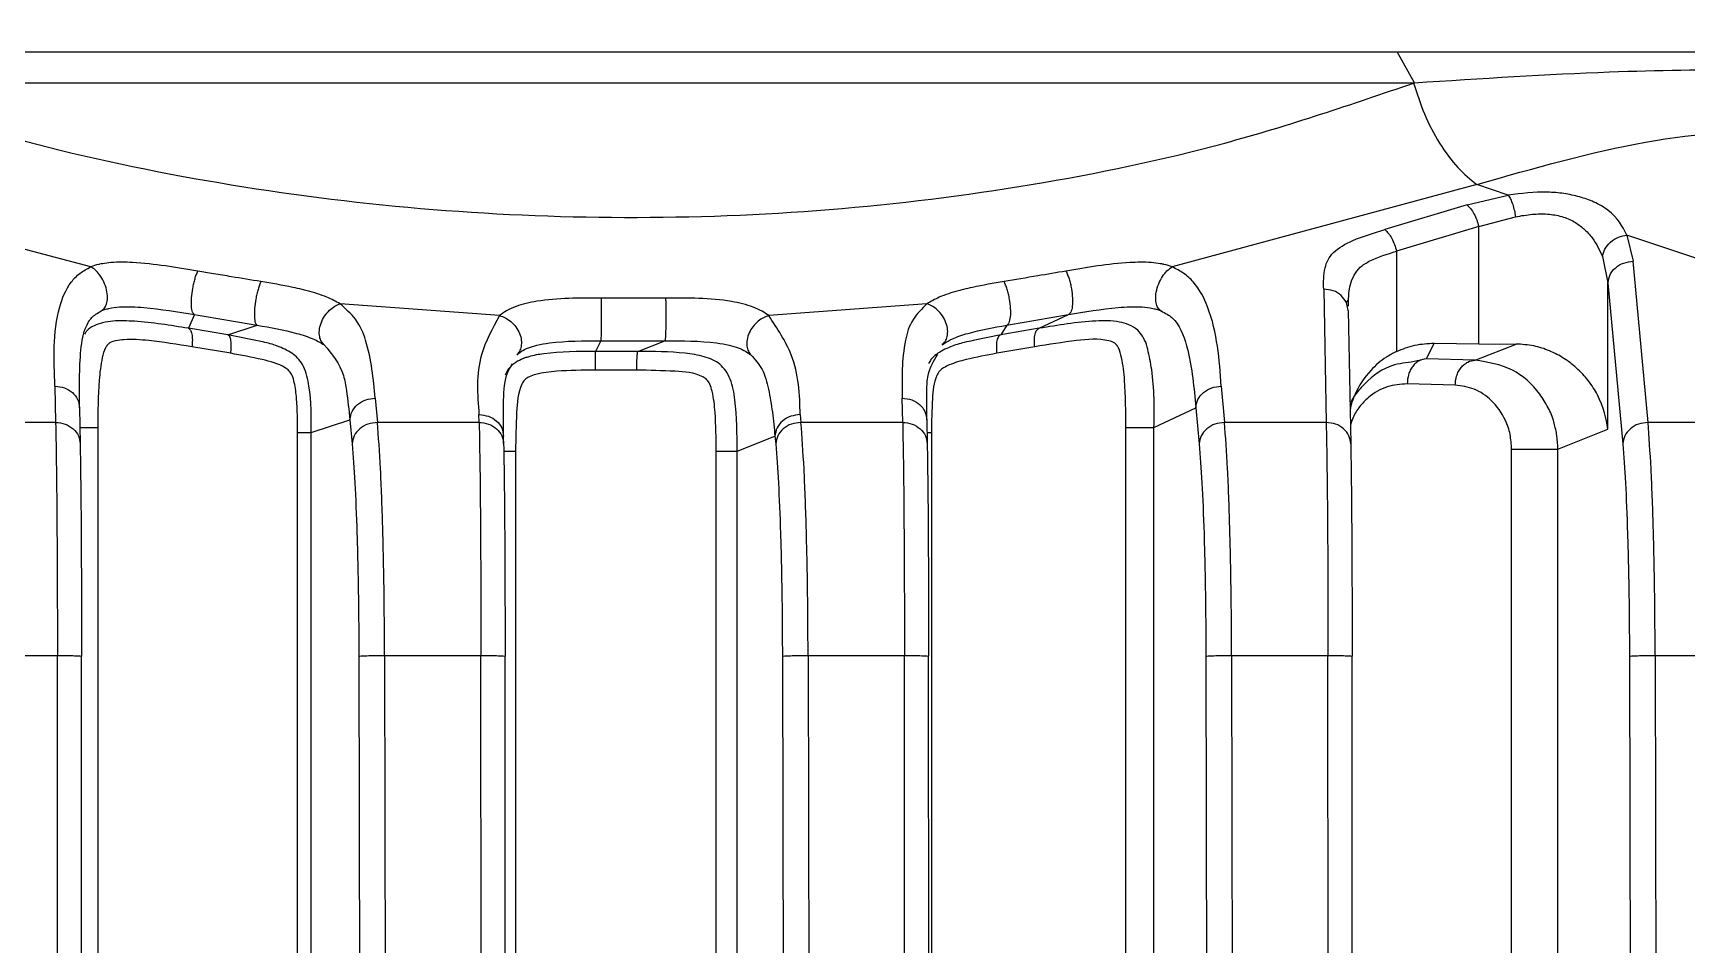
# Model space of a CAD drawing. Header units: millimetres. Extents: x 0 to 297, y 0 to 210.
# Drawn here: x 157.1 to 161.524, y 185.159 to 187.597 of the extents above; entities that cross this region are included whole.
import ezdxf

# ---------------------------------------------------------------- set-up
doc = ezdxf.new("R2010")
doc.units = ezdxf.units.MM
doc.layers.add('图框', color=7, linetype='Continuous')
doc.dimstyles.new('SLDDIMSTYLE0', dxfattribs={"dimtxt": 0.18, "dimasz": 1.016, "dimexe": 0, "dimexo": 0.0625, "dimgap": 0, "dimtad": 0, "dimtih": 1, "dimtoh": 1, "dimdec": 0, "dimrnd": 1e-09, "dimzin": 0, "dimdsep": 46, "dimtxsty": 'Standard', "dimblk1": 'DOT', "dimblk2": 'DOT', "dimsah": 1, "dimcen": 0.09, "dimadec": 0, "dimazin": 0, "dimtfac": 1.016, "dimtdec": 0, "dimtofl": 0, "dimtmove": 0, "dimatfit": 3, "dimldrblk": 'DOT', "dimfxl": 1, "dimfrac": 2, "dimtolj": 1, "dimtzin": 0, "dimarcsym": 0})

# ---------------------------------------------------------------- blocks, each defined once
blk = doc.blocks.new('_Dot')
at = {"color": 0, "linetype": 'ByBlock', "lineweight": -2}
blk.add_line((-0.5, 0), (-1, 0), dxfattribs=at)
at = {"color": 0, "linetype": 'ByBlock', "const_width": 0.5}
blk.add_lwpolyline([(-0.25, 0, 1), (0.25, 0, 1)], format="xyb", close=True, dxfattribs=at)

msp = doc.modelspace()

# ---------------------------------------------------------------- linework, layer by layer
at = {"color": 7, "linetype": 'Continuous', "lineweight": 25}
for p, q in [((154.4004, 187.5477), (162.7338, 187.5477)), ((160.7947, 187.4645), (160.7488, 187.5477)), ((160.7926, 187.4637), (160.7947, 187.4645)), ((157.2547, 186.9723), (156.416, 187.1924)), ((160.9614, 187.1924), (160.1469, 186.9723)), ((160.9357, 187.1377), (161.0459, 187.164)), ((161.0459, 187.164), (160.9614, 187.1924)), ((160.9357, 187.1377), (160.7158, 187.0717)), ((160.9669, 187.0799), (160.747, 187.0139)), ((160.9669, 187.0799), (161.0654, 187.1063)), ((160.9669, 186.7667), (160.9669, 187.0799)), ((161.3634, 187.0572), (161.3803, 186.9871)), ((161.6843, 186.9492), (161.3634, 187.0572)), ((160.747, 187.0139), (160.747, 186.7458)), ((161.2977, 186.9995), (161.3126, 186.9293)), ((161.4197, 186.5562), (161.3803, 186.9871)), ((160.5522, 186.9127), (160.559, 186.5562)), ((161.3126, 186.5377), (161.3126, 186.9293)), ((161.3126, 186.9293), (161.352, 186.4985)), ((157.5318, 186.8446), (157.5157, 186.8078)), ((158.3481, 186.8417), (157.9215, 186.8735)), ((159.4911, 186.8735), (159.068, 186.8417)), ((159.7916, 186.8078), (159.8693, 186.8446)), ((160.6178, 186.855), (160.613, 186.8769)), ((160.6131, 186.8765), (160.6182, 186.8838)), ((160.6178, 186.855), (160.6246, 186.4985)), ((160.6183, 186.8672), (160.6189, 186.8836)), ((157.6216, 186.7901), (157.5157, 186.8078)), ((157.6215, 186.7901), (157.6995, 186.8161)), ((159.7916, 186.8078), (159.6883, 186.7901)), ((159.7045, 186.8161), (159.6884, 186.7901)), ((157.629, 186.7409), (157.525, 186.7586)), ((157.7141, 186.7714), (157.6215, 186.7901)), ((158.6193, 186.7747), (158.6044, 186.746)), ((158.7177, 186.746), (158.7902, 186.7747)), ((159.5318, 186.7637), (159.5376, 186.7671)), ((159.6884, 186.7901), (159.6145, 186.7748)), ((159.7794, 186.7586), (159.678, 186.7409)), ((160.848, 186.768), (160.8261, 186.7259)), ((160.848, 186.768), (160.9669, 186.7667)), ((160.9575, 186.7226), (161.0666, 186.7658)), ((160.9669, 186.7667), (161.0666, 186.7658)), ((158.7177, 186.746), (158.6044, 186.746)), ((160.8261, 186.7259), (160.7865, 186.7176)), ((160.9575, 186.7226), (160.8261, 186.7259)), ((158.7148, 186.696), (158.6038, 186.696)), ((157.1589, 186.6531), (157.1607, 186.5562)), ((158.0155, 186.6208), (158.0214, 186.5562)), ((159.4262, 186.5562), (159.425, 186.6208)), ((160.278, 186.6531), (160.2869, 186.5562)), ((160.9038, 186.6559), (160.7754, 186.6593)), ((157.2245, 186.5954), (157.2263, 186.4985)), ((158.2934, 186.5562), (158.293, 186.577)), ((159.1522, 186.577), (159.1541, 186.5562)), ((160.0983, 186.5423), (160.2104, 186.5954)), ((160.2104, 186.5954), (160.2193, 186.4985)), ((157.1607, 186.5562), (156.8886, 186.5562)), ((157.2736, 186.5423), (157.2736, 185.04)), ((157.8446, 186.5287), (157.9478, 186.563)), ((157.9478, 186.563), (157.9537, 186.4985)), ((158.2934, 186.5562), (158.0214, 186.5562)), ((159.4262, 186.5562), (159.1541, 186.5562)), ((159.4906, 186.563), (159.4918, 186.4985)), ((160.0233, 185.04), (160.0233, 186.5423)), ((160.0983, 185.04), (160.0983, 186.5423)), ((160.559, 186.5562), (160.2869, 186.5562)), ((161.1787, 186.4845), (161.3126, 186.5377)), ((161.6917, 186.5562), (161.4197, 186.5562)), ((157.8078, 185.0353), (157.8078, 186.5287)), ((157.8446, 185.0353), (157.8446, 186.5287)), ((158.359, 186.4997), (158.3586, 186.5205)), ((158.9835, 186.4791), (159.0846, 186.5192)), ((159.0846, 186.5192), (159.0865, 186.4985)), ((159.4912, 186.5287), (159.5031, 186.5287)), ((159.5031, 186.5287), (159.5031, 185.0353)), ((158.3908, 186.4791), (158.3908, 185.0329)), ((158.9274, 185.0329), (158.9274, 186.4791)), ((158.9835, 185.0329), (158.9835, 186.4791)), ((161.0549, 185.0608), (161.0549, 186.4845)), ((161.1787, 185.0608), (161.1787, 186.4845)), ((156.9077, 185.9328), (157.1655, 185.9328)), ((157.1665, 183.3033), (157.1655, 185.9328)), ((157.231, 183.3009), (157.23, 185.9305)), ((157.9718, 185.9305), (157.9766, 183.3009)), ((158.0405, 185.9328), (158.0453, 183.3033)), ((158.0405, 185.9328), (158.2982, 185.9328)), ((158.2992, 183.3033), (158.2982, 185.9328)), ((158.3638, 183.3009), (158.3628, 185.9305)), ((159.1045, 185.9305), (159.1094, 183.3009)), ((159.1732, 185.9328), (159.1781, 183.3033)), ((159.1732, 185.9328), (159.431, 185.9328)), ((159.432, 183.3033), (159.431, 185.9328)), ((159.4965, 183.3009), (159.4955, 185.9305)), ((160.2373, 185.9305), (160.2421, 183.3009)), ((160.306, 185.9328), (160.3108, 183.3033)), ((160.306, 185.9328), (160.5637, 185.9328)), ((160.5647, 183.3033), (160.5637, 185.9328)), ((160.6293, 183.3009), (160.6283, 185.9305)), ((161.37, 185.9305), (161.3749, 183.3009)), ((161.4387, 185.9328), (161.4436, 183.3033)), ((161.4387, 185.9328), (161.6965, 185.9328))]:
    msp.add_line(p, q, dxfattribs=at)
for points in [[(156.6159, 187.5477), (156.7784, 187.5477), (157.1033, 187.5477), (157.6241, 187.5477), (158.1585, 187.5477), (158.5194, 187.5477), (158.6998, 187.5477)], [(158.6998, 187.5477), (158.8798, 187.5477), (159.2398, 187.5477), (159.7673, 187.5477), (160.2774, 187.5477), (160.5916, 187.5477), (160.7488, 187.5477)], [(156.5771, 187.4645), (156.7428, 187.4645), (157.0743, 187.4645), (157.6055, 187.4645), (158.1505, 187.4645), (158.5186, 187.4645), (158.7026, 187.4645)], [(158.7026, 187.4645), (158.8864, 187.4645), (159.254, 187.4645), (159.7926, 187.4645), (160.3133, 187.4645), (160.6342, 187.4645), (160.7947, 187.4645)], [(160.9357, 187.1377), (160.939, 187.1346), (160.9455, 187.1284), (160.9544, 187.1143), (160.962, 187.0978), (160.9653, 187.0859), (160.9669, 187.0799)], [(160.7158, 187.0717), (160.7191, 187.0686), (160.7257, 187.0624), (160.7346, 187.0483), (160.7422, 187.0318), (160.7454, 187.0199), (160.747, 187.0139)], [(161.3126, 186.9293), (161.3138, 186.9368), (161.3163, 186.9519), (161.3321, 186.9709), (161.3542, 186.9842), (161.3716, 186.9861), (161.3803, 186.9871)], [(157.5276, 186.9147), (157.5285, 186.9191), (157.5302, 186.928), (157.5334, 186.9404), (157.537, 186.9517), (157.5396, 186.9578), (157.5409, 186.9608)], [(157.7095, 186.9328), (157.7082, 186.9298), (157.7056, 186.9237), (157.702, 186.9121), (157.6987, 186.8994), (157.697, 186.8904), (157.6961, 186.8859)], [(159.7119, 186.8861), (159.7111, 186.8905), (159.7093, 186.8995), (159.7057, 186.9122), (159.7017, 186.9237), (159.6987, 186.9298), (159.6972, 186.9328)], [(159.8628, 186.9608), (159.8643, 186.9577), (159.8674, 186.9515), (159.8714, 186.9399), (159.875, 186.9271), (159.8767, 186.9181), (159.8776, 186.9136)], [(157.5318, 186.8446), (157.5299, 186.8462), (157.5261, 186.8494), (157.5236, 186.866), (157.5238, 186.8887), (157.5264, 186.9061), (157.5276, 186.9147)], [(157.6961, 186.8859), (157.6948, 186.8773), (157.6922, 186.86), (157.6919, 186.8373), (157.6942, 186.8207), (157.6977, 186.8176), (157.6995, 186.8161)], [(158.6209, 186.8428), (158.6209, 186.847), (158.6208, 186.8554), (158.6208, 186.8675), (158.6206, 186.8788), (158.6205, 186.8851), (158.6204, 186.8882)], [(158.7921, 186.8882), (158.7922, 186.8851), (158.7924, 186.8788), (158.7926, 186.8675), (158.7928, 186.8554), (158.7928, 186.847), (158.7928, 186.8428)], [(159.7045, 186.8161), (159.7069, 186.8176), (159.7115, 186.8207), (159.7151, 186.8374), (159.7157, 186.8601), (159.7132, 186.8774), (159.7119, 186.8861)], [(159.8776, 186.9136), (159.8788, 186.9051), (159.8811, 186.8879), (159.8803, 186.8656), (159.8765, 186.8493), (159.8717, 186.8462), (159.8693, 186.8446)], [(160.613, 186.8769), (160.6088, 186.8835), (160.6004, 186.8967), (160.5781, 186.9099), (160.5608, 186.9117), (160.5522, 186.9127)], [(158.6193, 186.7747), (158.6196, 186.7759), (158.62, 186.7783), (158.6205, 186.7942), (158.6208, 186.8165), (158.6209, 186.834), (158.6209, 186.8428)], [(158.7928, 186.8428), (158.7928, 186.834), (158.7927, 186.8165), (158.7921, 186.7942), (158.7912, 186.7783), (158.7905, 186.7759), (158.7902, 186.7747)], [(158.6193, 186.7747), (158.6478, 186.7747), (158.7048, 186.7748), (158.7617, 186.7747), (158.7902, 186.7747)], [(157.1589, 186.6531), (157.1675, 186.6522), (157.1848, 186.6503), (157.2065, 186.6369), (157.2216, 186.6179), (157.2235, 186.6029), (157.2245, 186.5954)], [(157.9478, 186.563), (157.9491, 186.5705), (157.9515, 186.5856), (157.9673, 186.6046), (157.9894, 186.618), (158.0068, 186.6198), (158.0155, 186.6208)], [(159.425, 186.6208), (159.4336, 186.6198), (159.451, 186.618), (159.4727, 186.6046), (159.4878, 186.5856), (159.4896, 186.5705), (159.4906, 186.563)], [(160.2104, 186.5954), (160.2116, 186.6029), (160.214, 186.6179), (160.2298, 186.6369), (160.252, 186.6503), (160.2694, 186.6522), (160.278, 186.6531)], [(158.293, 186.577), (158.3017, 186.576), (158.319, 186.5742), (158.3407, 186.5608), (158.3558, 186.5418), (158.3577, 186.5267), (158.3587, 186.5192)], [(159.1522, 186.577), (159.1436, 186.576), (159.1262, 186.5742), (159.104, 186.5608), (159.0883, 186.5418), (159.0858, 186.5267), (159.0846, 186.5192)], [(157.1607, 186.5562), (157.1693, 186.5553), (157.1867, 186.5534), (157.2084, 186.54), (157.2235, 186.521), (157.2253, 186.506), (157.2263, 186.4984)], [(158.0214, 186.5562), (158.0127, 186.5552), (157.9953, 186.5534), (157.9732, 186.54), (157.9574, 186.521), (157.955, 186.506), (157.9537, 186.4984)], [(158.2934, 186.5562), (158.3021, 186.5553), (158.3194, 186.5534), (158.3411, 186.54), (158.3562, 186.521), (158.3581, 186.506), (158.359, 186.4984)], [(159.1541, 186.5562), (159.1455, 186.5552), (159.1281, 186.5534), (159.1059, 186.54), (159.0902, 186.521), (159.0877, 186.506), (159.0865, 186.4984)], [(159.4262, 186.5562), (159.4349, 186.5553), (159.4522, 186.5534), (159.4739, 186.54), (159.489, 186.521), (159.4909, 186.506), (159.4918, 186.4984)], [(160.0233, 186.5423), (160.0271, 186.5423), (160.0348, 186.5423), (160.0476, 186.5423), (160.0604, 186.5423), (160.0724, 186.5423), (160.0829, 186.5423), (160.0911, 186.5423), (160.0967, 186.5423), (160.0978, 186.5423), (160.0983, 186.5423)], [(160.2869, 186.5562), (160.2782, 186.5552), (160.2608, 186.5534), (160.2387, 186.54), (160.2229, 186.521), (160.2205, 186.506), (160.2193, 186.4984)], [(160.6246, 186.4984), (160.6236, 186.506), (160.6217, 186.521), (160.6066, 186.54), (160.5849, 186.5534), (160.5676, 186.5552), (160.559, 186.5562)], [(161.4197, 186.5562), (161.411, 186.5552), (161.3936, 186.5534), (161.3714, 186.54), (161.3557, 186.521), (161.3532, 186.506), (161.352, 186.4984)], [(157.2263, 186.4985), (157.2268, 186.466), (157.2279, 186.401), (157.229, 186.2619), (157.2298, 186.103), (157.2299, 185.988), (157.23, 185.9305)], [(157.8078, 186.5287), (157.8127, 186.5287), (157.8225, 186.5287), (157.8341, 186.5287), (157.8424, 186.5287), (157.8439, 186.5287), (157.8446, 186.5287)], [(157.9537, 186.4985), (157.9563, 186.466), (157.9613, 186.401), (157.9669, 186.2619), (157.9708, 186.103), (157.9714, 185.988), (157.9718, 185.9305)], [(158.359, 186.4984), (158.3596, 186.466), (158.3606, 186.401), (158.3618, 186.2619), (158.3626, 186.103), (158.3627, 185.988), (158.3628, 185.9305)], [(159.0865, 186.4985), (159.089, 186.466), (159.0941, 186.401), (159.0997, 186.2619), (159.1035, 186.103), (159.1042, 185.988), (159.1045, 185.9305)], [(159.4918, 186.4985), (159.4923, 186.466), (159.4934, 186.401), (159.4945, 186.2619), (159.4953, 186.103), (159.4955, 185.988), (159.4955, 185.9305)], [(160.2193, 186.4985), (160.2218, 186.466), (160.2268, 186.401), (160.2324, 186.2619), (160.2363, 186.103), (160.2369, 185.988), (160.2373, 185.9305)], [(160.6246, 186.4985), (160.6251, 186.466), (160.6261, 186.401), (160.6273, 186.2619), (160.6281, 186.103), (160.6282, 185.988), (160.6283, 185.9305)], [(161.352, 186.4985), (161.3545, 186.466), (161.3596, 186.401), (161.3652, 186.2619), (161.369, 186.103), (161.3697, 185.988), (161.37, 185.9305)], [(158.9274, 186.4791), (158.9308, 186.4791), (158.9376, 186.4791), (158.9478, 186.4791), (158.9573, 186.4791), (158.9659, 186.4791), (158.9731, 186.4791), (158.9786, 186.4791), (158.9824, 186.4791), (158.9831, 186.4791), (158.9835, 186.4791)], [(161.0549, 186.4845), (161.0591, 186.4845), (161.0675, 186.4845), (161.0861, 186.4845), (161.107, 186.4845), (161.1284, 186.4845), (161.1482, 186.4845), (161.1643, 186.4845), (161.1756, 186.4845), (161.1776, 186.4845), (161.1787, 186.4845)], [(157.1655, 185.9328), (157.1741, 185.9328), (157.1912, 185.9327), (157.2126, 185.9322), (157.2274, 185.9314), (157.2291, 185.9308), (157.23, 185.9305)], [(157.9718, 185.9305), (157.9732, 185.9308), (157.976, 185.9314), (157.9922, 185.9322), (158.0145, 185.9327), (158.0318, 185.9328), (158.0405, 185.9328)], [(158.2982, 185.9328), (158.3068, 185.9328), (158.324, 185.9327), (158.3453, 185.9322), (158.3601, 185.9314), (158.3619, 185.9308), (158.3628, 185.9305)], [(159.1045, 185.9305), (159.1059, 185.9308), (159.1088, 185.9314), (159.125, 185.9322), (159.1473, 185.9327), (159.1646, 185.9328), (159.1732, 185.9328)], [(159.431, 185.9328), (159.4396, 185.9328), (159.4567, 185.9327), (159.4781, 185.9322), (159.4929, 185.9314), (159.4946, 185.9308), (159.4955, 185.9305)], [(160.2373, 185.9305), (160.2387, 185.9308), (160.2416, 185.9314), (160.2577, 185.9322), (160.28, 185.9327), (160.2973, 185.9328), (160.306, 185.9328)], [(160.5637, 185.9328), (160.5723, 185.9328), (160.5895, 185.9327), (160.6109, 185.9322), (160.6256, 185.9314), (160.6274, 185.9308), (160.6283, 185.9305)], [(161.37, 185.9305), (161.3715, 185.9308), (161.3743, 185.9314), (161.3905, 185.9322), (161.4128, 185.9327), (161.4301, 185.9328), (161.4387, 185.9328)]]:
    msp.add_open_spline(points, degree=3, dxfattribs=at)
for points, knots in [([(160.7488, 187.5477), (160.8422, 187.5477), (161.0189, 187.5477), (161.2607, 187.5477), (161.4648, 187.5477), (161.5802, 187.5477), (161.6344, 187.5477)], [0, 0, 0, 0, 0.295158, 0.558574, 0.792632, 1, 1, 1, 1]), ([(156.5763, 187.464), (156.7411, 187.4094), (157.0645, 187.3022), (157.593, 187.1908), (158.1329, 187.1213), (158.6838, 187.097), (159.2349, 187.1181), (159.7759, 187.1857), (160.3061, 187.2973), (160.6274, 187.4072), (160.7926, 187.4637)], [0, 0, 0, 0, 0.128005, 0.251293, 0.374031, 0.49537, 0.6178, 0.741849, 0.867361, 1, 1, 1, 1]), ([(160.7926, 187.4637), (160.8015, 187.4358), (160.8198, 187.379), (160.8612, 187.3012), (160.9094, 187.2349), (160.9443, 187.2064), (160.9614, 187.1924)], [0, 0, 0, 0, 0.245475, 0.500017, 0.75455, 1, 1, 1, 1]), ([(160.7947, 187.4645), (160.9736, 187.476), (161.2957, 187.4967), (161.5693, 187.4997), (161.6909, 187.5011)], [0, 0, 0, 0, 0.555554, 1, 1, 1, 1]), ([(160.9614, 187.1924), (161.1152, 187.2363), (161.4231, 187.3242), (161.6892, 187.3376), (161.8222, 187.3443)], [0, 0, 0, 0, 0.499829, 1, 1, 1, 1]), ([(161.3634, 187.0572), (161.351, 187.0805), (161.3336, 187.1133), (161.2788, 187.1449), (161.2376, 187.16), (161.1951, 187.1688), (161.1296, 187.1748), (161.0806, 187.1685), (161.0459, 187.164)], [0, 0, 0, 0, 0.322953, 0.4547, 0.55872, 0.660201, 0.758536, 1, 1, 1, 1]), ([(161.0459, 187.164), (161.048, 187.1607), (161.0521, 187.1541), (161.0578, 187.1395), (161.0624, 187.1232), (161.0644, 187.1118), (161.0654, 187.1063)], [0, 0, 0, 0, 0.255781, 0.5138, 0.764545, 1, 1, 1, 1]), ([(161.0654, 187.1063), (161.0803, 187.1088), (161.1079, 187.1136), (161.1503, 187.1145), (161.1896, 187.1082), (161.2229, 187.0938), (161.2499, 187.0734), (161.2789, 187.0416), (161.2902, 187.0163), (161.2977, 186.9995)], [0, 0, 0, 0, 0.138542, 0.256795, 0.371961, 0.486882, 0.59659, 0.730799, 1, 1, 1, 1]), ([(160.5522, 186.9127), (160.5519, 186.9316), (160.5513, 186.9649), (160.5719, 187.0119), (160.6331, 187.0469), (160.6862, 187.0628), (160.7158, 187.0717)], [0, 0, 0, 0, 0.292362, 0.516309, 0.729824, 1, 1, 1, 1]), ([(161.2977, 186.9995), (161.2994, 187.0063), (161.303, 187.0205), (161.3186, 187.0391), (161.3398, 187.0528), (161.3557, 187.0558), (161.3634, 187.0572)], [0, 0, 0, 0, 0.241436, 0.5, 0.758565, 1, 1, 1, 1]), ([(157.5409, 186.9608), (157.4834, 186.9705), (157.4076, 186.9833), (157.3199, 186.9853), (157.2912, 186.9815), (157.2804, 186.9797), (157.2693, 186.9776), (157.2615, 186.9748), (157.2547, 186.9723)], [0, 0, 0, 0, 0.609348, 0.802265, 0.881418, 0.904261, 0.915984, 1, 1, 1, 1]), ([(160.1469, 186.9723), (160.1398, 186.9748), (160.1323, 186.9774), (160.1212, 186.9796), (160.1101, 186.9815), (160.0802, 186.9853), (159.9931, 186.9832), (159.919, 186.9705), (159.8628, 186.9608)], [0, 0, 0, 0, 0.0849251, 0.0886368, 0.118132, 0.2004546, 0.3932625, 1, 1, 1, 1]), ([(160.6189, 186.8836), (160.619, 186.8896), (160.6193, 186.9088), (160.6263, 186.9409), (160.6491, 186.9729), (160.6871, 186.9954), (160.7224, 187.0063), (160.747, 187.0139)], [0, 0, 0, 0, 0.127692, 0.410847, 0.5390937, 0.6792904, 1, 1, 1, 1]), ([(157.1589, 186.6531), (157.1559, 186.7242), (157.1519, 186.8183), (157.19, 186.9192), (157.2229, 186.9549), (157.2446, 186.9668), (157.2547, 186.9723)], [0, 0, 0, 0, 0.643804, 0.85206, 0.931386, 1, 1, 1, 1]), ([(157.2821, 186.8543), (157.285, 186.8562), (157.2911, 186.8603), (157.2974, 186.8724), (157.3002, 186.8896), (157.2978, 186.9108), (157.2903, 186.9324), (157.2792, 186.9508), (157.2669, 186.9645), (157.2586, 186.9699), (157.2547, 186.9723)], [0, 0, 0, 0, 0.104308, 0.224515, 0.358277, 0.500011, 0.641743, 0.7755, 0.895699, 1, 1, 1, 1]), ([(157.7095, 186.9328), (157.6834, 186.9371), (157.6411, 186.944), (157.5851, 186.9536), (157.5549, 186.9585), (157.5409, 186.9608)], [0, 0, 0, 0, 0.463446, 0.750673, 1, 1, 1, 1]), ([(157.9215, 186.8735), (157.9102, 186.8795), (157.8846, 186.8934), (157.8475, 186.9047), (157.8163, 186.9126), (157.7754, 186.9217), (157.7382, 186.928), (157.7095, 186.9328)], [0, 0, 0, 0, 0.200012, 0.453571, 0.513989, 0.625723, 1, 1, 1, 1]), ([(159.6972, 186.9328), (159.669, 186.928), (159.6323, 186.9217), (159.5922, 186.9125), (159.5617, 186.9046), (159.5256, 186.8933), (159.5016, 186.8795), (159.4911, 186.8735)], [0, 0, 0, 0, 0.374948, 0.48725, 0.548398, 0.801675, 1, 1, 1, 1]), ([(159.8628, 186.9608), (159.8377, 186.9565), (159.7826, 186.9472), (159.7273, 186.9379), (159.6972, 186.9328)], [0, 0, 0, 0, 0.456184, 1, 1, 1, 1]), ([(160.1175, 186.8543), (160.115, 186.8562), (160.1096, 186.8602), (160.1042, 186.8721), (160.1021, 186.8891), (160.1049, 186.9102), (160.1125, 186.9318), (160.1234, 186.9505), (160.1353, 186.9644), (160.1432, 186.9698), (160.1469, 186.9723)], [0, 0, 0, 0, 0.102793, 0.221562, 0.354251, 0.495575, 0.637695, 0.772517, 0.894164, 1, 1, 1, 1]), ([(160.278, 186.6531), (160.2732, 186.7242), (160.2668, 186.8183), (160.2176, 186.9192), (160.1807, 186.9549), (160.1576, 186.9668), (160.1469, 186.9723)], [0, 0, 0, 0, 0.643712, 0.851897, 0.93138, 1, 1, 1, 1]), ([(158.6204, 186.8882), (158.562, 186.8888), (158.4836, 186.8895), (158.3991, 186.8701), (158.3658, 186.8551), (158.354, 186.8461), (158.3481, 186.8417)], [0, 0, 0, 0, 0.585503, 0.7869874, 0.8948462, 1, 1, 1, 1]), ([(158.7921, 186.8882), (158.7816, 186.8882), (158.753, 186.888), (158.7194, 186.8881), (158.6869, 186.8881), (158.6583, 186.888), (158.6347, 186.8882), (158.6204, 186.8882)], [0, 0, 0, 0, 0.182433, 0.499984, 0.587301, 0.750015, 1, 1, 1, 1]), ([(159.068, 186.8417), (159.0623, 186.8457), (159.0507, 186.854), (159.018, 186.8689), (158.9315, 186.8897), (158.8515, 186.8889), (158.7921, 186.8882)], [0, 0, 0, 0, 0.09551, 0.19582, 0.403144, 1, 1, 1, 1]), ([(157.2433, 186.8138), (157.2458, 186.8188), (157.2498, 186.8269), (157.2594, 186.8403), (157.2727, 186.8484), (157.2822, 186.8542)], [0, 0, 0, 0, 0.3189378, 0.5132212, 1, 1, 1, 1]), ([(157.2822, 186.8543), (157.2851, 186.8555), (157.291, 186.8578), (157.3073, 186.8623), (157.3437, 186.8669), (157.4216, 186.8627), (157.4871, 186.8519), (157.5318, 186.8446)], [0, 0, 0, 0, 0.0558852, 0.1096393, 0.2201093, 0.4674884, 1, 1, 1, 1]), ([(157.5318, 186.8446), (157.5597, 186.8399), (157.6156, 186.8304), (157.6715, 186.8208), (157.6995, 186.8161)], [0, 0, 0, 0, 0.5, 1, 1, 1, 1]), ([(157.8788, 186.7637), (157.8763, 186.7665), (157.8708, 186.7723), (157.8661, 186.7855), (157.8653, 186.8023), (157.8698, 186.8215), (157.8794, 186.8404), (157.8926, 186.8561), (157.9071, 186.8675), (157.9169, 186.8715), (157.9215, 186.8735)], [0, 0, 0, 0, 0.10348, 0.221414, 0.351905, 0.490521, 0.630769, 0.765696, 0.889788, 1, 1, 1, 1]), ([(158.0155, 186.6208), (158.0106, 186.6725), (158.004, 186.7433), (157.9702, 186.8293), (157.9364, 186.8599), (157.9215, 186.8735)], [0, 0, 0, 0, 0.6005867, 0.8234241, 1, 1, 1, 1]), ([(158.3481, 186.8417), (158.3291, 186.8071), (158.2816, 186.7211), (158.2888, 186.6309), (158.293, 186.577)], [0, 0, 0, 0, 0.402075, 1, 1, 1, 1]), ([(158.3481, 186.8417), (158.3531, 186.84), (158.3635, 186.8365), (158.3787, 186.8261), (158.3924, 186.8116), (158.4023, 186.7941), (158.407, 186.7759), (158.4064, 186.7595), (158.4019, 186.7461), (158.3965, 186.7396), (158.3939, 186.7366)], [0, 0, 0, 0, 0.1128078, 0.238409, 0.3735659, 0.5129463, 0.6501495, 0.779337, 0.8965363, 1, 1, 1, 1]), ([(159.068, 186.8417), (159.0634, 186.8401), (159.0536, 186.8367), (159.039, 186.8269), (159.0254, 186.8129), (159.0149, 186.7957), (159.0092, 186.7774), (159.0088, 186.7605), (159.0125, 186.7465), (159.0177, 186.7398), (159.0201, 186.7366)], [0, 0, 0, 0, 0.108044, 0.229407, 0.361616, 0.5, 0.638384, 0.770593, 0.891956, 1, 1, 1, 1]), ([(159.1522, 186.577), (159.1506, 186.6309), (159.1478, 186.721), (159.0909, 186.8071), (159.068, 186.8417)], [0, 0, 0, 0, 0.5977613, 1, 1, 1, 1]), ([(159.4911, 186.8735), (159.4776, 186.8599), (159.4473, 186.8293), (159.4229, 186.7433), (159.4241, 186.6725), (159.425, 186.6208)], [0, 0, 0, 0, 0.1764944, 0.3992833, 1, 1, 1, 1]), ([(159.5317, 186.7637), (159.5346, 186.7666), (159.5407, 186.7726), (159.5461, 186.7863), (159.5473, 186.8035), (159.5429, 186.8228), (159.5333, 186.8414), (159.52, 186.8567), (159.5055, 186.8677), (159.4957, 186.8716), (159.4911, 186.8735)], [0, 0, 0, 0, 0.106797, 0.227789, 0.360517, 0.5, 0.639483, 0.772212, 0.893203, 1, 1, 1, 1]), ([(159.7045, 186.8161), (159.732, 186.8208), (159.787, 186.8304), (159.8419, 186.8399), (159.8693, 186.8446)], [0, 0, 0, 0, 0.5, 1, 1, 1, 1]), ([(159.8693, 186.8446), (159.9132, 186.8519), (159.9774, 186.8627), (160.0544, 186.8669), (160.0911, 186.8623), (160.108, 186.8578), (160.1143, 186.8555), (160.1175, 186.8543)], [0, 0, 0, 0, 0.53247, 0.779844, 0.890324, 0.944067, 1, 1, 1, 1]), ([(160.1175, 186.8542), (160.1283, 186.8484), (160.1433, 186.8403), (160.1695, 186.8119), (160.1972, 186.7352), (160.2054, 186.6486), (160.2104, 186.5954)], [0, 0, 0, 0, 0.111171, 0.155491, 0.481954, 1, 1, 1, 1]), ([(157.2245, 186.5954), (157.2241, 186.648), (157.2236, 186.7261), (157.2341, 186.7966), (157.2432, 186.8136), (157.2433, 186.8138)], [0, 0, 0, 0, 0.671027, 0.996464, 1, 1, 1, 1]), ([(157.5157, 186.8078), (157.4676, 186.8156), (157.4006, 186.8263), (157.3243, 186.8287), (157.2877, 186.8239), (157.2634, 186.8155), (157.2459, 186.8049), (157.2399, 186.7952), (157.2382, 186.7925)], [0, 0, 0, 0, 0.510447, 0.711472, 0.807096, 0.888758, 0.969122, 1, 1, 1, 1]), ([(157.5157, 186.8078), (157.5177, 186.8067), (157.5217, 186.8043), (157.5255, 186.7927), (157.5269, 186.7767), (157.5256, 186.7645), (157.525, 186.7586)], [0, 0, 0, 0, 0.24142, 0.500299, 0.759012, 1, 1, 1, 1]), ([(157.6995, 186.8161), (157.7353, 186.8098), (157.7878, 186.8006), (157.8517, 186.7801), (157.8698, 186.7691), (157.8788, 186.7637)], [0, 0, 0, 0, 0.519865, 0.762917, 1, 1, 1, 1]), ([(159.5376, 186.7671), (159.5441, 186.7714), (159.5589, 186.7812), (159.6181, 186.8005), (159.6695, 186.8098), (159.7045, 186.8161)], [0, 0, 0, 0, 0.196278, 0.452312, 1, 1, 1, 1]), ([(159.7794, 186.7586), (159.7789, 186.7645), (159.7777, 186.7767), (159.7798, 186.7927), (159.7845, 186.8043), (159.7893, 186.8067), (159.7916, 186.8078)], [0, 0, 0, 0, 0.240988, 0.499701, 0.75858, 1, 1, 1, 1]), ([(160.0817, 186.7518), (160.0813, 186.7538), (160.0794, 186.7646), (160.074, 186.7755), (160.0654, 186.7905), (160.0543, 186.805), (160.0317, 186.8186), (159.9928, 186.8285), (159.9128, 186.8279), (159.8418, 186.8161), (159.7916, 186.8078)], [0, 0, 0, 0, 0.017153, 0.093564, 0.10201, 0.166245, 0.247743, 0.324071, 0.522184, 1, 1, 1, 1]), ([(157.525, 186.7586), (157.4866, 186.7647), (157.4259, 186.7745), (157.3578, 186.7793), (157.3233, 186.7756), (157.3079, 186.7712), (157.2989, 186.7636), (157.2911, 186.7505), (157.282, 186.7187), (157.2742, 186.6472), (157.2738, 186.5845), (157.2736, 186.5423)], [0, 0, 0, 0, 0.26386, 0.417021, 0.469187, 0.506397, 0.525432, 0.547096, 0.604868, 0.733708, 1, 1, 1, 1]), ([(157.629, 186.7409), (157.6297, 186.7468), (157.6311, 186.759), (157.6301, 186.7751), (157.6269, 186.7867), (157.6233, 186.789), (157.6216, 186.7901)], [0, 0, 0, 0, 0.24106, 0.49985, 0.758723, 1, 1, 1, 1]), ([(157.8446, 186.5287), (157.8446, 186.5703), (157.8447, 186.6301), (157.8298, 186.6968), (157.8125, 186.7243), (157.7914, 186.7438), (157.7595, 186.7588), (157.7312, 186.768), (157.7162, 186.771), (157.7141, 186.7714)], [0, 0, 0, 0, 0.3986141, 0.5729139, 0.6433187, 0.7071942, 0.8470033, 0.978565, 1, 1, 1, 1]), ([(157.8788, 186.7637), (157.8995, 186.7392), (157.9279, 186.7056), (157.9406, 186.6301), (157.945, 186.5895), (157.9478, 186.563)], [0, 0, 0, 0, 0.4845411, 0.6639652, 1, 1, 1, 1]), ([(158.3939, 186.7366), (158.3976, 186.7398), (158.4045, 186.7458), (158.4235, 186.7557), (158.45, 186.7639), (158.5147, 186.7745), (158.5729, 186.7746), (158.6193, 186.7747)], [0, 0, 0, 0, 0.126829, 0.23604, 0.33866, 0.471348, 1, 1, 1, 1]), ([(158.7902, 186.7747), (158.8366, 186.7746), (158.8947, 186.7745), (158.9602, 186.7639), (158.9875, 186.7557), (159.0078, 186.7458), (159.0158, 186.7398), (159.0201, 186.7366)], [0, 0, 0, 0, 0.5286121, 0.6612872, 0.7638863, 0.8731783, 1, 1, 1, 1]), ([(159.6145, 186.7748), (159.6067, 186.7733), (159.5863, 186.7694), (159.5528, 186.7588), (159.5219, 186.7435), (159.5029, 186.7267), (159.4975, 186.7175), (159.4955, 186.7141)], [0, 0, 0, 0, 0.1796654, 0.4682098, 0.7751633, 0.915602, 1, 1, 1, 1]), ([(159.6884, 186.7901), (159.6863, 186.789), (159.6819, 186.7867), (159.6778, 186.7751), (159.6761, 186.7591), (159.6774, 186.7468), (159.678, 186.7409)], [0, 0, 0, 0, 0.2411323, 0.5000001, 0.7588679, 1, 1, 1, 1]), ([(160.0233, 186.5423), (160.023, 186.5846), (160.0226, 186.6472), (160.0151, 186.7187), (160.0064, 186.7505), (159.9987, 186.7636), (159.9901, 186.7712), (159.9544, 186.7814), (159.8831, 186.775), (159.8168, 186.7645), (159.7794, 186.7586)], [0, 0, 0, 0, 0.266468, 0.395379, 0.453138, 0.474759, 0.493763, 0.530946, 0.735966, 1, 1, 1, 1]), ([(160.747, 186.7458), (160.7632, 186.7524), (160.7959, 186.7657), (160.8306, 186.7672), (160.848, 186.768)], [0, 0, 0, 0, 0.49673, 1, 1, 1, 1]), ([(161.3126, 186.5377), (161.3074, 186.5668), (161.3003, 186.6065), (161.2625, 186.6666), (161.2317, 186.7003), (161.1959, 186.728), (161.1567, 186.7486), (161.1125, 186.7629), (161.0824, 186.7648), (161.0666, 186.7658)], [0, 0, 0, 0, 0.371666, 0.504712, 0.621475, 0.714753, 0.805881, 0.897782, 1, 1, 1, 1]), ([(157.8078, 186.5287), (157.8076, 186.559), (157.8072, 186.6039), (157.8016, 186.6552), (157.7943, 186.6804), (157.7859, 186.6944), (157.7599, 186.7125), (157.706, 186.7267), (157.657, 186.7357), (157.629, 186.7409)], [0, 0, 0, 0, 0.267113, 0.395, 0.453198, 0.497899, 0.537091, 0.735187, 1, 1, 1, 1]), ([(158.3586, 186.5192), (158.3586, 186.5477), (158.3584, 186.604), (158.3602, 186.6754), (158.3767, 186.7034), (158.3824, 186.7132)], [0, 0, 0, 0, 0.397997, 0.788452, 1, 1, 1, 1]), ([(158.6044, 186.746), (158.5582, 186.7459), (158.4983, 186.7457), (158.4356, 186.7349), (158.4181, 186.7293), (158.4131, 186.7275), (158.4047, 186.7242), (158.3898, 186.7168), (158.3722, 186.7023), (158.3659, 186.6889), (158.3633, 186.6834)], [0, 0, 0, 0, 0.528469, 0.686267, 0.727626, 0.739953, 0.74695, 0.831307, 0.931016, 1, 1, 1, 1]), ([(158.6044, 186.746), (158.6043, 186.7452), (158.6042, 186.744), (158.604, 186.7377), (158.6039, 186.7312), (158.6038, 186.7233), (158.6038, 186.7117), (158.6038, 186.7022), (158.6038, 186.696)], [0, 0, 0, 0, 0.239742, 0.368541, 0.499995, 0.631449, 0.760251, 1, 1, 1, 1]), ([(158.7148, 186.696), (158.7149, 186.7021), (158.7152, 186.7149), (158.7158, 186.7289), (158.7163, 186.7375), (158.7169, 186.744), (158.7174, 186.7452), (158.7177, 186.746)], [0, 0, 0, 0, 0.2376836, 0.4943816, 0.6272944, 0.7575739, 1, 1, 1, 1]), ([(158.9533, 186.694), (158.9482, 186.7002), (158.9332, 186.7185), (158.8937, 186.7341), (158.82, 186.7455), (158.7602, 186.7458), (158.7177, 186.746)], [0, 0, 0, 0, 0.095594, 0.282712, 0.490346, 1, 1, 1, 1]), ([(159.0201, 186.7366), (159.0311, 186.7246), (159.0536, 186.7001), (159.068, 186.6451), (159.0784, 186.5836), (159.0825, 186.5407), (159.0846, 186.5192)], [0, 0, 0, 0, 0.237807, 0.487564, 0.742802, 1, 1, 1, 1]), ([(159.4906, 186.563), (159.4905, 186.5894), (159.4903, 186.6299), (159.4926, 186.6948), (159.5093, 186.7212), (159.5201, 186.7383)], [0, 0, 0, 0, 0.39502, 0.60595, 1, 1, 1, 1]), ([(159.678, 186.7409), (159.6506, 186.7359), (159.6079, 186.7281), (159.56, 186.7144), (159.5368, 186.7032), (159.5246, 186.6944), (159.5092, 186.6677), (159.5044, 186.6099), (159.5036, 186.5588), (159.5031, 186.5287)], [0, 0, 0, 0, 0.264866, 0.411376, 0.463435, 0.502649, 0.547344, 0.732833, 1, 1, 1, 1]), ([(160.0983, 186.5423), (160.0991, 186.5944), (160.1002, 186.6651), (160.0855, 186.7337), (160.0817, 186.7518)], [0, 0, 0, 0, 0.735885, 1, 1, 1, 1]), ([(160.7865, 186.7176), (160.7664, 186.7151), (160.7182, 186.7091), (160.6642, 186.6654), (160.6318, 186.6252), (160.6237, 186.6075), (160.6218, 186.6034)], [0, 0, 0, 0, 0.313762, 0.754073, 0.941867, 1, 1, 1, 1]), ([(160.747, 186.7458), (160.7378, 186.7409), (160.7125, 186.7276), (160.6704, 186.6916), (160.6395, 186.6436), (160.6262, 186.6064), (160.6237, 186.5942), (160.6228, 186.5898)], [0, 0, 0, 0, 0.142601, 0.391899, 0.750147, 0.910602, 1, 1, 1, 1]), ([(160.8261, 186.7259), (160.8198, 186.725), (160.8101, 186.7234), (160.7983, 186.715), (160.7902, 186.7064), (160.7837, 186.6958), (160.7773, 186.6804), (160.7762, 186.6676), (160.7754, 186.6593)], [0, 0, 0, 0, 0.239694, 0.368542, 0.500061, 0.631572, 0.760393, 1, 1, 1, 1]), ([(160.9038, 186.6559), (160.9046, 186.6642), (160.9058, 186.677), (160.9126, 186.6924), (160.9195, 186.7031), (160.9281, 186.7117), (160.9405, 186.7201), (160.9508, 186.7216), (160.9575, 186.7226)], [0, 0, 0, 0, 0.239635, 0.368475, 0.5, 0.631525, 0.760365, 1, 1, 1, 1]), ([(161.1686, 186.5539), (161.1683, 186.5548), (161.165, 186.5699), (161.1525, 186.5971), (161.1197, 186.6511), (161.0554, 186.7069), (160.9916, 186.7171), (160.9575, 186.7226)], [0, 0, 0, 0, 0.008096, 0.129463, 0.26577, 0.608128, 1, 1, 1, 1]), ([(158.6038, 186.696), (158.5695, 186.6957), (158.5165, 186.6953), (158.457, 186.6886), (158.4285, 186.6795), (158.4146, 186.6711), (158.3973, 186.6397), (158.3924, 186.5734), (158.3914, 186.5136), (158.3908, 186.4791)], [0, 0, 0, 0, 0.265257, 0.411324, 0.46097, 0.497089, 0.533527, 0.731619, 1, 1, 1, 1]), ([(158.9274, 186.4791), (158.9271, 186.5137), (158.9267, 186.5674), (158.9204, 186.6278), (158.9116, 186.6568), (158.9037, 186.6711), (158.8734, 186.6891), (158.8079, 186.6942), (158.7489, 186.6953), (158.7148, 186.696)], [0, 0, 0, 0, 0.268144, 0.416306, 0.466652, 0.503076, 0.53915, 0.734038, 1, 1, 1, 1]), ([(158.9835, 186.4791), (158.9832, 186.525), (158.9827, 186.5895), (158.9707, 186.6629), (158.9574, 186.6867), (158.9533, 186.694)], [0, 0, 0, 0, 0.629569, 0.885835, 1, 1, 1, 1]), ([(160.7754, 186.6593), (160.7576, 186.658), (160.7222, 186.6555), (160.6782, 186.6309), (160.6484, 186.5995), (160.6321, 186.5752), (160.6266, 186.5575), (160.6247, 186.5515)], [0, 0, 0, 0, 0.31242, 0.620993, 0.777873, 0.924491, 1, 1, 1, 1]), ([(161.0549, 186.4845), (161.054, 186.4979), (161.0522, 186.5263), (161.0346, 186.5745), (161.0023, 186.6176), (160.9558, 186.6487), (160.9212, 186.6535), (160.9038, 186.6559)], [0, 0, 0, 0, 0.114522, 0.241919, 0.49146, 0.745377, 1, 1, 1, 1]), ([(157.1607, 186.5562), (157.1614, 186.5174), (157.1628, 186.4418), (157.1643, 186.2823), (157.1652, 186.1108), (157.1654, 185.9911), (157.1655, 185.9328)], [0, 0, 0, 0, 0.2692616, 0.525689, 0.7692718, 1, 1, 1, 1]), ([(157.2255, 186.5423), (157.229, 186.5423), (157.2363, 186.5423), (157.2488, 186.5423), (157.2617, 186.5423), (157.2696, 186.5423), (157.2736, 186.5423)], [0, 0, 0, 0, 0.237979, 0.491986, 0.745993, 1, 1, 1, 1]), ([(158.0405, 185.9328), (158.0402, 185.9911), (158.0395, 186.1108), (158.0358, 186.2823), (158.0299, 186.4418), (158.0243, 186.5174), (158.0214, 186.5562)], [0, 0, 0, 0, 0.230734, 0.474318, 0.730744, 1, 1, 1, 1]), ([(158.2934, 186.5562), (158.2942, 186.5174), (158.2956, 186.4418), (158.297, 186.2823), (158.298, 186.1108), (158.2982, 185.9911), (158.2982, 185.9328)], [0, 0, 0, 0, 0.269281, 0.525715, 0.769292, 1, 1, 1, 1]), ([(159.1732, 185.9328), (159.1729, 185.9911), (159.1723, 186.1108), (159.1685, 186.2823), (159.1626, 186.4418), (159.157, 186.5174), (159.1541, 186.5562)], [0, 0, 0, 0, 0.23073, 0.474314, 0.73074, 1, 1, 1, 1]), ([(159.4262, 186.5562), (159.4269, 186.5174), (159.4283, 186.4418), (159.4298, 186.2823), (159.4307, 186.1108), (159.4309, 185.9911), (159.431, 185.9328)], [0, 0, 0, 0, 0.269261, 0.525688, 0.769271, 1, 1, 1, 1]), ([(160.306, 185.9328), (160.3057, 185.9911), (160.305, 186.1108), (160.3013, 186.2823), (160.2954, 186.4418), (160.2898, 186.5174), (160.2869, 186.5562)], [0, 0, 0, 0, 0.230733, 0.474317, 0.730743, 1, 1, 1, 1]), ([(160.559, 186.5562), (160.5597, 186.5174), (160.5611, 186.4418), (160.5626, 186.2823), (160.5635, 186.1108), (160.5637, 185.9911), (160.5637, 185.9328)], [0, 0, 0, 0, 0.269261, 0.525688, 0.769271, 1, 1, 1, 1]), ([(161.1787, 186.4845), (161.1782, 186.4967), (161.1773, 186.5207), (161.1714, 186.543), (161.1686, 186.5539)], [0, 0, 0, 0, 0.509666, 1, 1, 1, 1]), ([(161.4387, 185.9328), (161.4384, 185.9911), (161.4378, 186.1108), (161.434, 186.2823), (161.4281, 186.4418), (161.4225, 186.5174), (161.4197, 186.5562)], [0, 0, 0, 0, 0.230734, 0.474318, 0.730744, 1, 1, 1, 1]), ([(158.3593, 186.4791), (158.36, 186.4791), (158.3634, 186.4791), (158.3705, 186.4791), (158.3805, 186.4791), (158.3874, 186.4791), (158.3908, 186.4791)], [0, 0, 0, 0, 0.078455, 0.385637, 0.692818, 1, 1, 1, 1])]:
    msp.add_open_spline(points, degree=3, knots=knots, dxfattribs=at)

# ---------------------------------------------------------------- leaders
at = {"layer": '图框'}
msp.add_leader([(159.0465, 190.3734), (187.7759, 179.2146)], dimstyle='SLDDIMSTYLE0', dxfattribs=at)

doc.saveas('drawing.dxf')
